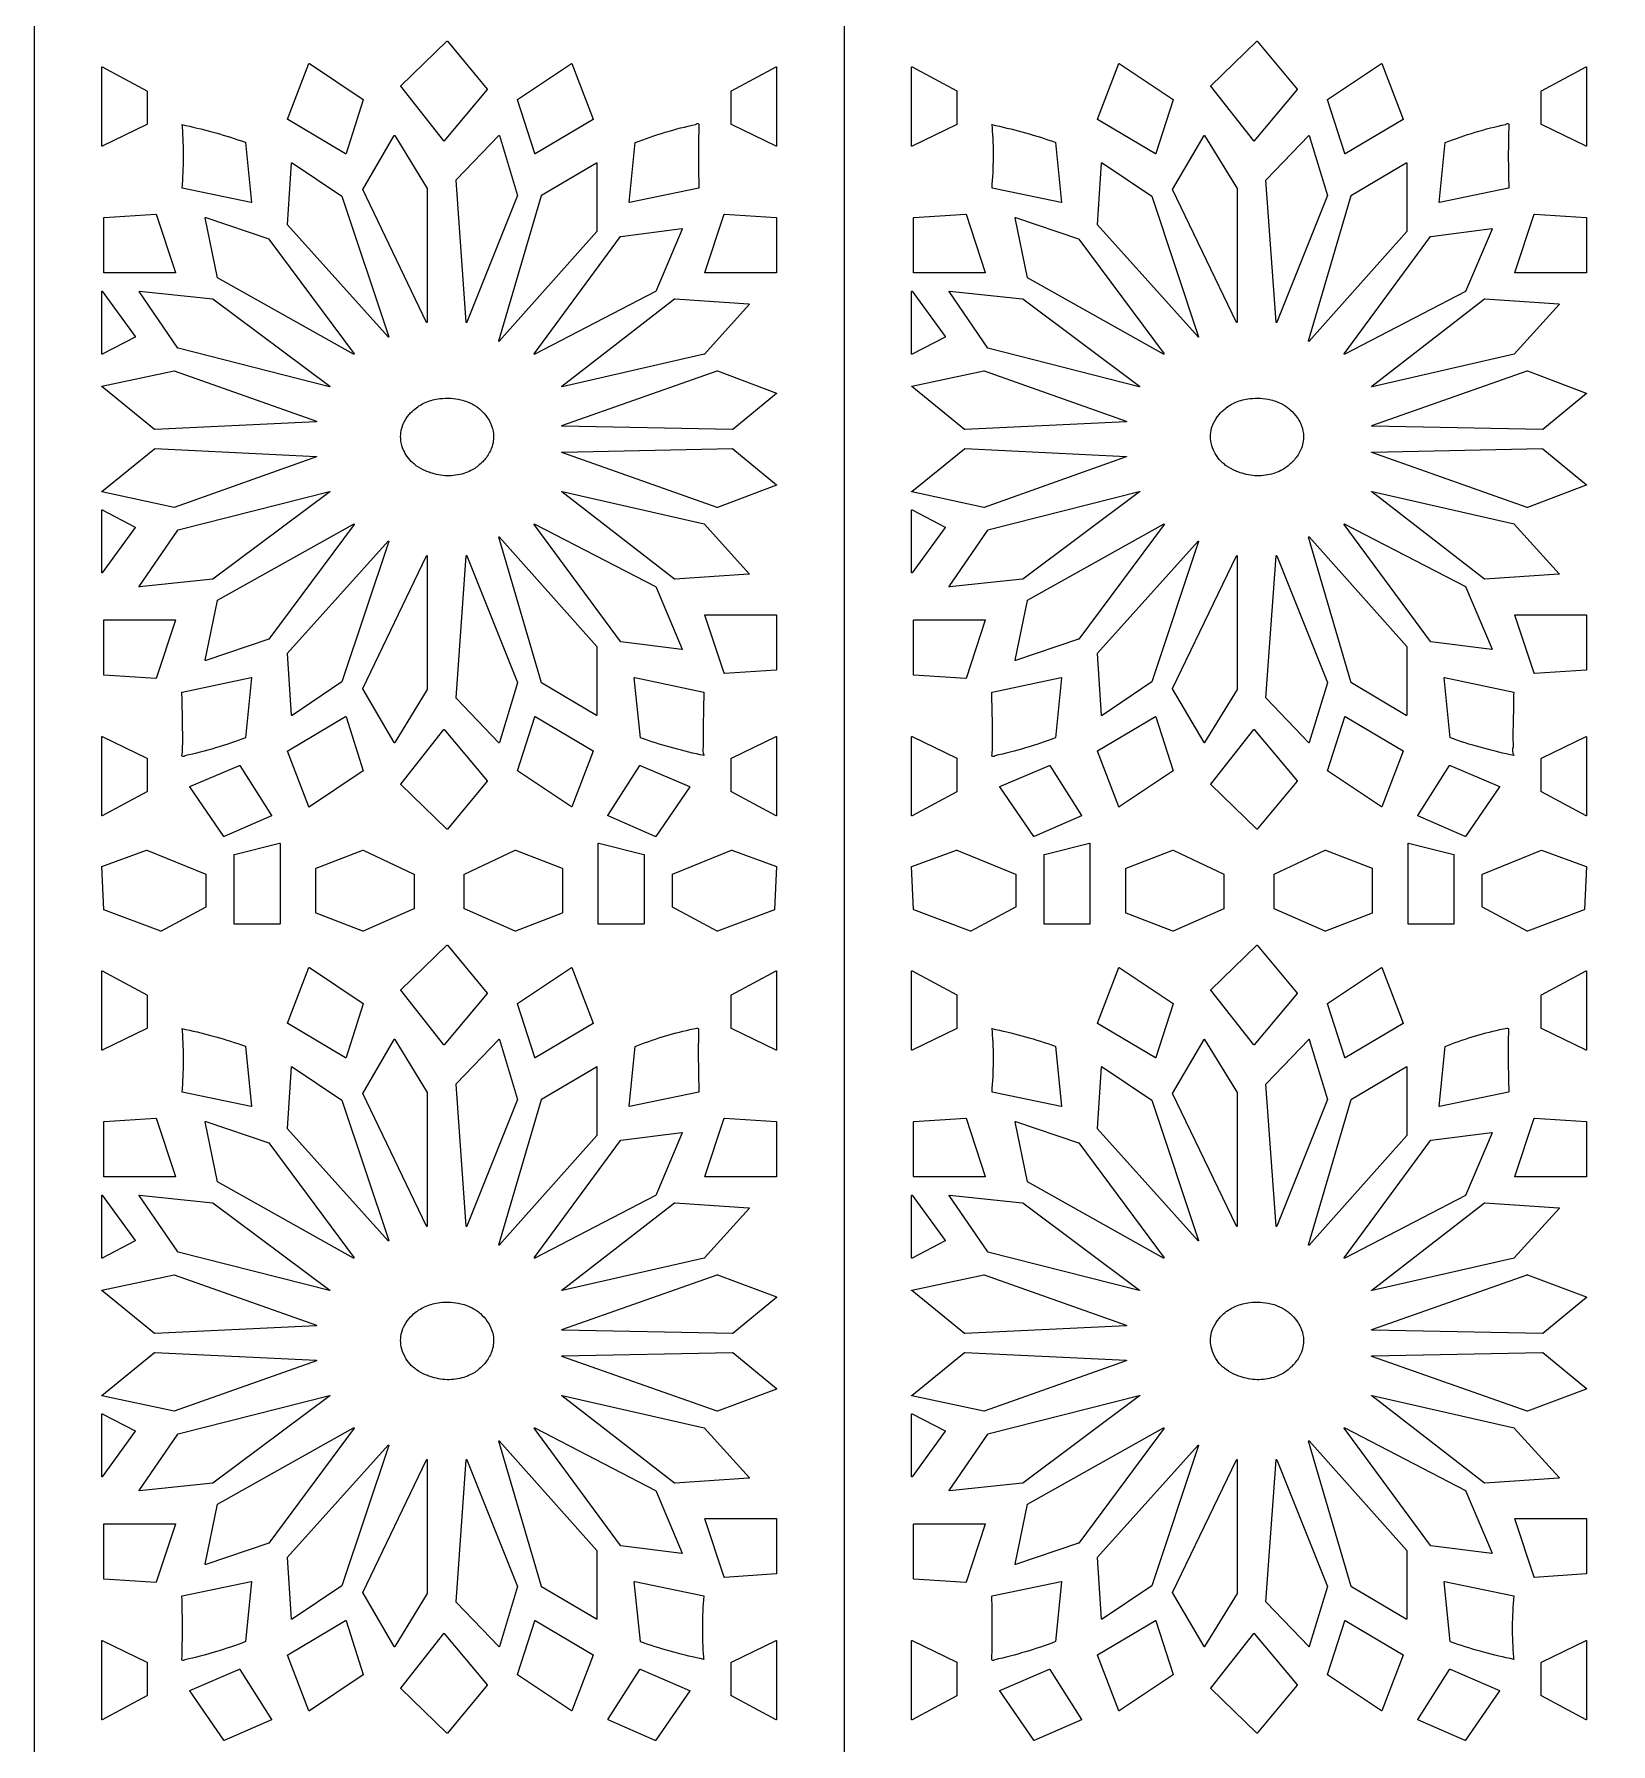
# Model space of a CAD drawing. Header units: millimetres. Extents: x -145 to 725, y -840 to 1160.
# Drawn here: x -145 to 420, y -467 to 145 of the extents above; entities that cross this region are included whole.
import ezdxf

# ---------------------------------------------------------------- set-up
doc = ezdxf.new("R2010")
doc.units = ezdxf.units.MM
doc.layers.add('Default', color=70, linetype='Continuous')

msp = doc.modelspace()

# ---------------------------------------------------------------- linework, layer by layer
at = {"layer": 'Default'}
msp.add_line((145, 1160), (145, -840), dxfattribs=at)
msp.add_lwpolyline([(435, 1160), (145, 1160), (-145, 1160), (-145, -840), (145, -840), (435, -840), (725, -840), (725, 1160)], close=True, dxfattribs=at)
for points in [[(-13.67, 126.44), (2.76, 142.38, -0.435072), (2.94, 142.38), (17.18, 125.21, -0.364864), (17.18, 125.1), (1.85, 106.7, -0.459084), (1.66, 106.71), (-13.68, 126.33, -0.385252)], [(276.33, 126.44), (292.76, 142.38, -0.435072), (292.94, 142.38), (307.18, 125.21, -0.364864), (307.18, 125.1), (291.85, 106.7, -0.459084), (291.66, 106.71), (276.32, 126.33, -0.385252)], [(-104.6, 124.54), (-104.6, 112.66, -0.26821), (-104.66, 112.58), (-120.66, 104.84, -0.341154), (-120.81, 104.86, -0.208318), (-120.83, 104.92), (-120.83, 133.12, -0.390006), (-120.7, 133.22, -0.076348), (-120.66, 133.21), (-104.66, 124.62, -0.291201)], [(-46.47, 134.43), (-27.2, 121.55, -0.354317), (-27.16, 121.45), (-33.34, 102.14, -0.435093), (-33.52, 102.08), (-54.24, 114.34, -0.388341), (-54.29, 114.45), (-46.65, 134.38, -0.443492)], [(55.14, 114.34), (34.42, 102.08, -0.363873), (34.26, 102.1, -0.100889), (34.24, 102.14), (28.06, 121.45, -0.319753), (28.1, 121.55), (47.37, 134.43, -0.360597), (47.53, 134.41, -0.105389), (47.55, 134.38), (55.19, 114.45, -0.353842)], [(104.6, 112.66), (104.6, 124.54, -0.26013), (104.66, 124.62), (120.66, 133.21, -0.337114), (120.81, 133.19, -0.224278), (120.83, 133.12), (120.83, 104.92, -0.389397), (120.7, 104.83, -0.065958), (120.66, 104.84), (104.66, 112.58, -0.306925)], [(185.4, 124.54), (185.4, 112.66, -0.26821), (185.34, 112.58), (169.34, 104.84, -0.341154), (169.19, 104.86, -0.208318), (169.17, 104.92), (169.17, 133.12, -0.390006), (169.3, 133.22, -0.076348), (169.34, 133.21), (185.34, 124.62, -0.291201)], [(243.53, 134.43), (262.8, 121.55, -0.354317), (262.84, 121.45), (256.66, 102.14, -0.435093), (256.48, 102.08), (235.76, 114.34, -0.388341), (235.71, 114.45), (243.35, 134.38, -0.443492)], [(345.14, 114.34), (324.42, 102.08, -0.363873), (324.26, 102.1, -0.100889), (324.24, 102.14), (318.06, 121.45, -0.319753), (318.1, 121.55), (337.37, 134.43, -0.360597), (337.53, 134.41, -0.105389), (337.55, 134.38), (345.19, 114.45, -0.353842)], [(394.6, 112.66), (394.6, 124.54, -0.26013), (394.66, 124.62), (410.66, 133.21, -0.337114), (410.81, 133.19, -0.224278), (410.83, 133.12), (410.83, 104.92, -0.389397), (410.7, 104.83, -0.065958), (410.66, 104.84), (394.66, 112.58, -0.306925)], [(-92.09, 112.53, -0.031108), (-70.77, 106.71, -0.002058), (-69.41, 106.24, -0.321285), (-69.33, 106.15), (-67.15, 84.7, -0.393532), (-67.28, 84.59), (-67.3, 84.59), (-92.04, 89.8, 0.042185), (-91.92, 111.6, 0.137371)], [(92.94, 89.8), (68.2, 84.59, -0.369618), (68.06, 84.65, -0.15701), (68.05, 84.7), (70.24, 106.15, -0.039301), (91.96, 112.64), (91.97, 112.64, -0.214847), (92.42, 112.9, -0.191851), (92.89, 112.78, -0.151676), (93.03, 112.61, 0.017088), (93.03, 89.9, -0.334668)], [(197.91, 112.53, -0.031108), (219.23, 106.71, -0.002058), (220.59, 106.24, -0.321285), (220.67, 106.15), (222.85, 84.7, -0.393532), (222.72, 84.59), (222.7, 84.59), (197.96, 89.8, 0.042185), (198.08, 111.6, 0.137371)], [(382.94, 89.8), (358.2, 84.59, -0.369618), (358.06, 84.65, -0.15701), (358.05, 84.7), (360.24, 106.15, -0.039301), (381.96, 112.64), (381.97, 112.64, -0.214847), (382.42, 112.9, -0.191851), (382.89, 112.78, -0.151676), (383.03, 112.61, 0.017088), (383.03, 89.9, -0.334668)], [(-4.25, 89.59), (-4.25, 41.77, -0.776468), (-4.47, 41.73), (-27.38, 89.25, -0.249426), (-27.37, 89.33), (-16.1, 108.64, -0.544222), (-15.9, 108.64), (-4.26, 89.64, -0.140421)], [(9.7, 41.76), (6.07, 92.65, -0.213473), (6.09, 92.72), (21.36, 108.66, -0.583511), (21.56, 108.62), (21.56, 108.62), (28.11, 87.16, -0.171915), (28.11, 87.11), (9.93, 41.74, -0.542218), (9.72, 41.71, -0.146566)], [(285.75, 89.59), (285.75, 41.77, -0.776468), (285.53, 41.73), (262.62, 89.25, -0.249426), (262.63, 89.33), (273.9, 108.64, -0.544222), (274.1, 108.64), (285.74, 89.64, -0.140421)], [(299.7, 41.76), (296.07, 92.65, -0.213473), (296.09, 92.72), (311.36, 108.66, -0.583511), (311.56, 108.62), (311.56, 108.62), (318.11, 87.16, -0.171915), (318.11, 87.11), (299.93, 41.74, -0.542218), (299.72, 41.71, -0.146566)], [(-52.65, 98.86), (-34.83, 86.91, -0.168051), (-34.8, 86.86), (-18.07, 36.58, -0.688281), (-18.27, 36.5), (-54.27, 76.66, -0.204054), (-54.29, 76.72), (-52.84, 98.79, -0.51677)], [(21.34, 35.05), (36.61, 87.16, -0.189506), (36.66, 87.22), (56.29, 98.87, -0.454024), (56.47, 98.83, -0.118573), (56.47, 98.79), (56.47, 74.26, -0.183816), (56.45, 74.21), (21.55, 34.97, -0.553764), (21.34, 34.99, -0.20786)], [(237.35, 98.86), (255.17, 86.91, -0.168051), (255.2, 86.86), (271.93, 36.58, -0.688281), (271.73, 36.5), (235.73, 76.66, -0.204054), (235.71, 76.72), (237.16, 98.79, -0.51677)], [(311.34, 35.05), (326.61, 87.16, -0.189506), (326.66, 87.22), (346.29, 98.87, -0.454024), (346.47, 98.83, -0.118573), (346.47, 98.79), (346.47, 74.26, -0.183816), (346.45, 74.21), (311.55, 34.97, -0.553764), (311.34, 34.99, -0.20786)], [(-120.11, 59.55), (-120.11, 79.17, -0.348082), (-120, 79.27), (-101.46, 80.49, -0.326372), (-101.34, 80.43), (-101.34, 80.42), (-94.43, 59.58, -0.377277), (-94.51, 59.46, -0.057317), (-94.54, 59.45), (-119.99, 59.45, -0.333844), (-120.1, 59.52, -0.087285)], [(95.16, 59.58), (102.06, 80.42, -0.303537), (102.18, 80.49), (120.73, 79.27, -0.267642), (120.82, 79.21, -0.12097), (120.83, 79.17), (120.83, 59.55, -0.355753), (120.72, 59.45), (120.72, 59.45), (95.27, 59.45, -0.335937), (95.16, 59.52, -0.179979)], [(169.89, 59.55), (169.89, 79.17, -0.348082), (170, 79.27), (188.54, 80.49, -0.326372), (188.66, 80.43), (188.66, 80.42), (195.57, 59.58, -0.377277), (195.49, 59.46, -0.057317), (195.46, 59.45), (170.01, 59.45, -0.333844), (169.9, 59.52, -0.087285)], [(385.16, 59.58), (392.06, 80.42, -0.303537), (392.18, 80.49), (410.73, 79.27, -0.267642), (410.82, 79.21, -0.12097), (410.83, 79.17), (410.83, 59.55, -0.355753), (410.72, 59.45), (410.72, 59.45), (385.27, 59.45, -0.335937), (385.16, 59.52, -0.179979)], [(-30.61, 30.34), (-79.33, 57.63, -0.22772), (-79.38, 57.69), (-83.74, 79.15, -0.488386), (-83.59, 79.26), (-61.04, 71.6, -0.151999), (-60.99, 71.56), (-30.45, 30.48, -0.49437), (-30.54, 30.34, -0.128005)], [(34.08, 30.48), (64.99, 72.48, -0.198653), (65.07, 72.52), (86.89, 75.28, -0.407113), (87.02, 75.2, -0.162857), (87.01, 75.15), (77.56, 52.77, -0.16679), (77.51, 52.72), (34.24, 30.34, -0.46922), (34.07, 30.39, -0.288409)], [(259.39, 30.34), (210.67, 57.63, -0.22772), (210.62, 57.69), (206.26, 79.15, -0.488386), (206.41, 79.26), (228.96, 71.6, -0.151999), (229.01, 71.56), (259.55, 30.48, -0.49437), (259.46, 30.34, -0.128005)], [(324.08, 30.48), (354.99, 72.48, -0.198653), (355.07, 72.52), (376.89, 75.28, -0.407113), (377.02, 75.2, -0.162857), (377.01, 75.15), (367.56, 52.77, -0.16679), (367.51, 52.72), (324.24, 30.34, -0.46922), (324.07, 30.39, -0.288409)], [(-108.84, 36.47), (-120.66, 30.34, -0.355388), (-120.81, 30.37, -0.237638), (-120.83, 30.43), (-120.83, 52.8, -0.365916), (-120.73, 52.9, -0.27671), (-120.62, 52.86), (-108.8, 36.61, -0.438596)], [(-81.01, 50.12), (-39.19, 18.85, -0.597002), (-39.25, 18.68, -0.107699), (-39.3, 18.68), (-93.48, 32.48, -0.190932), (-93.55, 32.52), (-107.36, 52.76, -0.542452), (-107.26, 52.9), (-107.25, 52.9), (-81.07, 50.14, -0.134841)], [(84.37, 50.14), (110.91, 48.3, -0.515323), (111.01, 48.19, -0.116496), (110.99, 48.15), (94.99, 30.37, -0.15123), (94.93, 30.33), (44.03, 18.68, -0.466255), (43.88, 18.76, -0.271127), (43.92, 18.85), (84.28, 50.12, -0.179098)], [(181.16, 36.47), (169.34, 30.34, -0.355388), (169.19, 30.37, -0.237638), (169.17, 30.43), (169.17, 52.8, -0.365916), (169.27, 52.9, -0.27671), (169.38, 52.86), (181.2, 36.61, -0.438596)], [(208.99, 50.12), (250.81, 18.85, -0.597002), (250.75, 18.68, -0.107699), (250.7, 18.68), (196.52, 32.48, -0.190932), (196.45, 32.52), (182.64, 52.76, -0.542452), (182.74, 52.9), (182.75, 52.9), (208.93, 50.14, -0.134841)], [(374.37, 50.14), (400.91, 48.3, -0.515323), (401.01, 48.19, -0.116496), (400.99, 48.15), (384.99, 30.37, -0.15123), (384.93, 30.33), (334.03, 18.68, -0.466255), (333.88, 18.76, -0.271127), (333.92, 18.85), (374.28, 50.12, -0.179098)], [(-94.86, 24.38), (-43.95, 6.3, -0.788219), (-43.99, 6.11), (-43.99, 6.11), (-101.8, 3.35, -0.188634), (-101.89, 3.38), (-120.8, 18.71, -0.609808), (-120.75, 18.87), (-94.93, 24.39, -0.137896)], [(105.08, 3.35), (43.99, 4.58, -0.559991), (43.89, 4.7, -0.218751), (43.95, 4.76), (99.58, 24.38, -0.175926), (99.68, 24.38), (120.77, 16.41, -0.612356), (120.8, 16.25), (105.16, 3.38, -0.173251)], [(195.14, 24.38), (246.05, 6.3, -0.788219), (246.01, 6.11), (246.01, 6.11), (188.2, 3.35, -0.188634), (188.11, 3.38), (169.2, 18.71, -0.609808), (169.25, 18.87), (195.07, 24.39, -0.137896)], [(395.08, 3.35), (333.99, 4.58, -0.559991), (333.89, 4.7, -0.218751), (333.95, 4.76), (389.58, 24.38, -0.175926), (389.68, 24.38), (410.77, 16.41, -0.612356), (410.8, 16.25), (395.16, 3.38, -0.173251)], [(2.85, -13.26, -0.068165), (-3.21, -12.11, -0.018332), (-4.85, -11.49, -0.056741), (-8.19, -9.61, -0.023658), (-9.47, -8.6, -0.064014), (-11.46, -6.35, -0.041877), (-12.33, -4.82, -0.07775), (-13.58, -1.45, -0.133544), (-13.17, 4.5, -0.025756), (-12.71, 5.63, -0.061012), (-10.7, 8.72, -0.044453), (-8.6, 10.8, -0.072767), (-4.7, 13.12, -0.06443), (0.24, 14.41, -0.092176), (7.78, 13.99, -0.035694), (10.12, 13.26, -0.058051), (13.33, 11.57, -0.036229), (14.75, 10.43, -0.061687), (17.22, 7.67, -0.044168), (18.42, 5.58, -0.08405), (19.44, 1.84, -0.113781), (18.76, -3.32, -0.022101), (18.34, -4.3, -0.070272), (15.86, -7.9, -0.023478), (14.75, -9, -0.071074), (11.39, -11.35, -0.042337), (8.82, -12.39, -0.075667)], [(292.85, -13.26, -0.068165), (286.79, -12.11, -0.018332), (285.15, -11.49, -0.056741), (281.81, -9.61, -0.023658), (280.53, -8.6, -0.064014), (278.54, -6.35, -0.041877), (277.67, -4.82, -0.07775), (276.42, -1.45, -0.133544), (276.83, 4.5, -0.025756), (277.29, 5.63, -0.061012), (279.3, 8.72, -0.044453), (281.4, 10.8, -0.072767), (285.3, 13.12, -0.06443), (290.24, 14.41, -0.092176), (297.78, 13.99, -0.035694), (300.12, 13.26, -0.058051), (303.33, 11.57, -0.036229), (304.75, 10.43, -0.061687), (307.22, 7.67, -0.044168), (308.42, 5.58, -0.08405), (309.44, 1.84, -0.113781), (308.76, -3.32, -0.022101), (308.34, -4.3, -0.070272), (305.86, -7.9, -0.023478), (304.75, -9, -0.071074), (301.39, -11.35, -0.042337), (298.82, -12.39, -0.075667)], [(-101.8, -3.51), (-43.99, -6.26, -0.563864), (-43.89, -6.39, -0.208401), (-43.95, -6.45), (-94.86, -24.54, -0.137808), (-94.93, -24.54), (-120.75, -19.02, -0.69256), (-120.8, -18.86), (-101.89, -3.53, -0.178487)], [(99.58, -24.54), (43.95, -4.92, -0.789035), (43.99, -4.73), (43.99, -4.73), (105.08, -3.51, -0.184088), (105.16, -3.53), (120.8, -16.41, -0.562993), (120.77, -16.57), (99.68, -24.54, -0.175566)], [(188.2, -3.51), (246.01, -6.26, -0.563864), (246.11, -6.39, -0.208401), (246.05, -6.45), (195.14, -24.54, -0.137808), (195.07, -24.54), (169.25, -19.02, -0.69256), (169.2, -18.86), (188.11, -3.53, -0.178487)], [(389.58, -24.54), (333.95, -4.92, -0.789035), (333.99, -4.73), (333.99, -4.73), (395.08, -3.51, -0.184088), (395.16, -3.53), (410.8, -16.41, -0.562993), (410.77, -16.57), (389.68, -24.54, -0.175566)], [(-107.36, -52.91), (-93.55, -32.68, -0.174423), (-93.48, -32.63), (-39.3, -18.84, -0.467643), (-39.16, -18.91, -0.281397), (-39.19, -19), (-81.01, -50.27, -0.134059), (-81.07, -50.3), (-107.25, -53.05, -0.493192), (-107.38, -52.96, -0.142089)], [(84.28, -50.27), (43.92, -19, -0.589798), (43.97, -18.84, -0.101883), (44.03, -18.84), (94.93, -30.49, -0.162036), (94.99, -30.52), (110.99, -48.3, -0.563857), (110.91, -48.46), (110.91, -48.46), (84.37, -50.3, -0.186951)], [(182.64, -52.91), (196.45, -32.68, -0.174423), (196.52, -32.63), (250.7, -18.84, -0.467643), (250.84, -18.91, -0.281397), (250.81, -19), (208.99, -50.27, -0.134059), (208.93, -50.3), (182.75, -53.05, -0.493192), (182.62, -52.96, -0.142089)], [(374.28, -50.27), (333.92, -19, -0.589798), (333.97, -18.84, -0.101883), (334.03, -18.84), (384.93, -30.49, -0.162036), (384.99, -30.52), (400.99, -48.3, -0.563857), (400.91, -48.46), (400.91, -48.46), (374.37, -50.3, -0.186951)], [(-108.8, -31.7), (-120.62, -47.95, -0.449434), (-120.82, -47.95, -0.23657), (-120.83, -47.9), (-120.83, -25.52, -0.35362), (-120.72, -25.43, -0.115889), (-120.66, -25.44), (-108.84, -31.57, -0.489108)], [(-61.04, -71.75), (-83.59, -79.41, -0.398415), (-83.74, -79.36, -0.165449), (-83.74, -79.31), (-79.38, -57.85, -0.210051), (-79.33, -57.78), (-30.61, -30.5, -0.489452), (-30.43, -30.55, -0.283356), (-30.45, -30.63), (-60.99, -71.71, -0.15133)], [(34.24, -30.5), (77.51, -52.88, -0.184006), (77.56, -52.93), (87.01, -75.3, -0.463848), (86.9, -75.43), (86.89, -75.43), (65.07, -72.67, -0.210212), (64.99, -72.63), (34.08, -30.63, -0.488861), (34.16, -30.49, -0.151499)], [(181.2, -31.7), (169.38, -47.95, -0.449434), (169.18, -47.95, -0.23657), (169.17, -47.9), (169.17, -25.52, -0.35362), (169.28, -25.43, -0.115889), (169.34, -25.44), (181.16, -31.57, -0.489108)], [(228.96, -71.75), (206.41, -79.41, -0.398415), (206.26, -79.36, -0.165449), (206.26, -79.31), (210.62, -57.85, -0.210051), (210.67, -57.78), (259.39, -30.5, -0.489452), (259.57, -30.55, -0.283356), (259.55, -30.63), (229.01, -71.71, -0.15133)], [(324.24, -30.5), (367.51, -52.88, -0.184006), (367.56, -52.93), (377.01, -75.3, -0.463848), (376.9, -75.43), (376.89, -75.43), (355.07, -72.67, -0.210212), (354.99, -72.63), (324.08, -30.63, -0.488861), (324.16, -30.49, -0.151499)], [(-34.83, -87.06), (-52.65, -99.02, -0.435982), (-52.83, -98.98), (-52.84, -98.95), (-54.29, -76.88, -0.203097), (-54.27, -76.81), (-18.27, -36.65, -0.542639), (-18.07, -36.67, -0.222525), (-18.07, -36.74), (-34.8, -87.01, -0.164767)], [(36.61, -87.32), (21.34, -35.2, -0.686973), (21.55, -35.12), (56.45, -74.36, -0.186194), (56.47, -74.42), (56.47, -98.94, -0.512391), (56.29, -99.02), (36.66, -87.37, -0.19074)], [(255.17, -87.06), (237.35, -99.02, -0.435982), (237.17, -98.98), (237.16, -98.95), (235.71, -76.88, -0.203097), (235.73, -76.81), (271.73, -36.65, -0.542639), (271.93, -36.67, -0.222525), (271.93, -36.74), (255.2, -87.01, -0.164767)], [(326.61, -87.32), (311.34, -35.2, -0.686973), (311.55, -35.12), (346.45, -74.36, -0.186194), (346.47, -74.42), (346.47, -98.94, -0.512391), (346.29, -99.02), (326.66, -87.37, -0.19074)], [(-4.26, -89.79), (-15.9, -108.8, -0.546929), (-16.1, -108.79), (-27.37, -89.48, -0.251812), (-27.38, -89.4), (-4.47, -41.89, -0.547032), (-4.26, -41.88, -0.140992), (-4.25, -41.92), (-4.25, -89.75, -0.136754)], [(21.36, -108.81), (6.09, -92.87, -0.220153), (6.07, -92.8), (9.7, -41.92, -0.799484), (9.93, -41.89), (28.11, -87.26, -0.172409), (28.11, -87.32), (21.56, -108.78, -0.524675)], [(285.74, -89.79), (274.1, -108.8, -0.546929), (273.9, -108.79), (262.63, -89.48, -0.251812), (262.62, -89.4), (285.53, -41.89, -0.547032), (285.74, -41.88, -0.140992), (285.75, -41.92), (285.75, -89.75, -0.136754)], [(311.36, -108.81), (296.09, -92.87, -0.220153), (296.07, -92.8), (299.7, -41.92, -0.799484), (299.93, -41.89), (318.11, -87.26, -0.172409), (318.11, -87.32), (311.56, -108.78, -0.524675)], [(-94.43, -64.94), (-101.34, -85.79, -0.303536), (-101.46, -85.86), (-120, -84.63, -0.267642), (-120.1, -84.57, -0.120971), (-120.11, -84.53), (-120.11, -64.91, -0.355753), (-120, -64.82), (-119.99, -64.82), (-94.54, -64.82, -0.335937), (-94.43, -64.88, -0.179979)], [(102.06, -83.95), (95.16, -63.1, -0.377277), (95.24, -62.98, -0.057317), (95.27, -62.98), (120.72, -62.98, -0.333845), (120.83, -63.05, -0.087285), (120.83, -63.07), (120.83, -82.69, -0.348082), (120.73, -82.79), (102.18, -84.02, -0.326372), (102.07, -83.96)], [(195.57, -64.94), (188.66, -85.79, -0.303536), (188.54, -85.86), (170, -84.63, -0.267642), (169.9, -84.57, -0.120971), (169.89, -84.53), (169.89, -64.91, -0.355753), (170, -64.82), (170.01, -64.82), (195.46, -64.82, -0.335937), (195.57, -64.88, -0.179979)], [(392.06, -83.95), (385.16, -63.1, -0.377277), (385.24, -62.98, -0.057317), (385.27, -62.98), (410.72, -62.98, -0.333845), (410.83, -63.05, -0.087285), (410.83, -63.07), (410.83, -82.69, -0.348082), (410.73, -82.79), (392.18, -84.02, -0.326372), (392.07, -83.96)], [(-92.04, -90.68), (-67.3, -85.47, -0.36962), (-67.16, -85.53, -0.157008), (-67.15, -85.58), (-69.33, -107.03, -0.039301), (-91.06, -113.52), (-91.07, -113.52, -0.214848), (-91.52, -113.78, -0.191852), (-91.99, -113.66, -0.151675), (-92.12, -113.49, 0.040217), (-91.84, -110.95), (-91.84, -110.95, 0.009616), (-92.12, -90.78, -0.334683)], [(94.81, -113.41, -0.031101), (73.49, -107.59, -0.002049), (72.13, -107.12, -0.321321), (72.05, -107.03), (69.87, -85.58, -0.393536), (70, -85.47), (70.01, -85.47), (94.76, -90.68, -0.002248), (94.59, -100.51), (94.59, -100.51, 0.014068), (94.54, -110.33), (94.54, -110.33, 0.178059), (94.72, -113.22, 0.01202)], [(197.96, -90.68), (222.7, -85.47, -0.36962), (222.84, -85.53, -0.157008), (222.85, -85.58), (220.67, -107.03, -0.039301), (198.94, -113.52), (198.93, -113.52, -0.214848), (198.48, -113.78, -0.191852), (198.01, -113.66, -0.151675), (197.88, -113.49, 0.040217), (198.16, -110.95), (198.16, -110.95, 0.009616), (197.88, -90.78, -0.334683)], [(384.81, -113.41, -0.031101), (363.49, -107.59, -0.002049), (362.13, -107.12, -0.321321), (362.05, -107.03), (359.87, -85.58, -0.393536), (360, -85.47), (360.01, -85.47), (384.76, -90.68, -0.002248), (384.59, -100.51), (384.59, -100.51, 0.014068), (384.54, -110.33), (384.54, -110.33, 0.178059), (384.72, -113.22, 0.01202)], [(-33.34, -99.53), (-27.16, -118.84, -0.319753), (-27.2, -118.94), (-46.47, -131.82, -0.360598), (-46.63, -131.81, -0.105387), (-46.65, -131.77), (-54.29, -111.85, -0.353842), (-54.24, -111.74), (-33.52, -99.48, -0.363873), (-33.36, -99.5, -0.100891)], [(-13.68, -123.72), (1.66, -104.1, -0.456141), (1.85, -104.1), (17.18, -122.49, -0.365016), (17.18, -122.6), (2.94, -139.77, -0.424435), (2.76, -139.78), (-13.67, -123.84, -0.394101)], [(47.37, -131.82), (28.1, -118.94, -0.354318), (28.06, -118.84), (34.24, -99.53, -0.435096), (34.42, -99.48), (55.14, -111.74, -0.38834), (55.19, -111.85), (47.55, -131.77, -0.44349)], [(256.66, -99.53), (262.84, -118.84, -0.319753), (262.8, -118.94), (243.53, -131.82, -0.360598), (243.37, -131.81, -0.105387), (243.35, -131.77), (235.71, -111.85, -0.353842), (235.76, -111.74), (256.48, -99.48, -0.363873), (256.64, -99.5, -0.100891)], [(276.32, -123.72), (291.66, -104.1, -0.456141), (291.85, -104.1), (307.18, -122.49, -0.365016), (307.18, -122.6), (292.94, -139.77, -0.424435), (292.76, -139.78), (276.33, -123.84, -0.394101)], [(337.37, -131.82), (318.1, -118.94, -0.354318), (318.06, -118.84), (324.24, -99.53, -0.435096), (324.42, -99.48), (345.14, -111.74, -0.38834), (345.19, -111.85), (337.55, -131.77, -0.44349)], [(-104.6, -114.46), (-104.6, -126.34, -0.26013), (-104.66, -126.42), (-120.66, -135, -0.337115), (-120.81, -134.99, -0.224277), (-120.83, -134.92), (-120.83, -106.72, -0.389397), (-120.69, -106.63, -0.065958), (-120.66, -106.63), (-104.66, -114.38, -0.306925)], [(104.6, -126.34), (104.6, -114.46, -0.268212), (104.66, -114.38), (120.66, -106.63, -0.341154), (120.81, -106.66, -0.208315), (120.83, -106.72), (120.83, -134.92, -0.390005), (120.7, -135.02, -0.076348), (120.66, -135), (104.66, -126.42, -0.291202)], [(185.4, -114.46), (185.4, -126.34, -0.26013), (185.34, -126.42), (169.34, -135, -0.337115), (169.19, -134.99, -0.224277), (169.17, -134.92), (169.17, -106.72, -0.389397), (169.31, -106.63, -0.065958), (169.34, -106.63), (185.34, -114.38, -0.306925)], [(394.6, -126.34), (394.6, -114.46, -0.268212), (394.66, -114.38), (410.66, -106.63, -0.341154), (410.81, -106.66, -0.208315), (410.83, -106.72), (410.83, -134.92, -0.390005), (410.7, -135.02, -0.076348), (410.66, -135), (394.66, -126.42, -0.291202)], [(-71.35, -116.98), (-59.98, -134.88, -0.43988), (-60.03, -135.01), (-76.94, -142.41, -0.320783), (-77.08, -142.38), (-77.09, -142.37), (-89.27, -124.67, -0.447473), (-89.23, -124.53), (-89.23, -124.53), (-71.5, -116.94, -0.32152), (-71.36, -116.97)], [(60.44, -134.88), (71.8, -116.98, -0.344169), (71.96, -116.94), (89.68, -124.53, -0.413927), (89.74, -124.64, -0.07516), (89.73, -124.67), (77.55, -142.37, -0.337967), (77.4, -142.41), (60.49, -135.01, -0.413893), (60.43, -134.9)], [(218.65, -116.98), (230.02, -134.88, -0.43988), (229.97, -135.01), (213.06, -142.41, -0.320783), (212.92, -142.38), (212.91, -142.37), (200.73, -124.67, -0.447473), (200.77, -124.53), (200.77, -124.53), (218.5, -116.94, -0.32152), (218.64, -116.97)], [(350.44, -134.88), (361.8, -116.98, -0.344169), (361.96, -116.94), (379.68, -124.53, -0.413927), (379.74, -124.64, -0.07516), (379.73, -124.67), (367.55, -142.37, -0.337967), (367.4, -142.41), (350.49, -135.01, -0.413893), (350.43, -134.9)], [(-73.38, -173.74), (-73.38, -148.91, -0.313957), (-73.3, -148.82), (-57.12, -144.83, -0.371406), (-56.98, -144.88, -0.132815), (-56.97, -144.93), (-56.97, -173.74, -0.355886), (-57.09, -173.84), (-73.27, -173.84, -0.312028), (-73.37, -173.78, -0.103797)], [(57.12, -144.83), (73.3, -148.82, -0.338746), (73.38, -148.9), (73.38, -148.91), (73.38, -173.74, -0.355888), (73.27, -173.84), (57.09, -173.84, -0.312009), (56.98, -173.78, -0.103813), (56.97, -173.74), (56.97, -144.93, -0.394028), (57.11, -144.83)], [(216.62, -173.74), (216.62, -148.91, -0.313957), (216.7, -148.82), (232.88, -144.83, -0.371406), (233.02, -144.88, -0.132815), (233.03, -144.93), (233.03, -173.74, -0.355886), (232.91, -173.84), (216.73, -173.84, -0.312028), (216.63, -173.78, -0.103797)], [(347.12, -144.83), (363.3, -148.82, -0.338746), (363.38, -148.9), (363.38, -148.91), (363.38, -173.74, -0.355888), (363.27, -173.84), (347.09, -173.84, -0.312009), (346.98, -173.78, -0.103813), (346.97, -173.74), (346.97, -144.93, -0.394028), (347.11, -144.83)], [(-104.67, -147.29), (-83.58, -155.87, -0.328431), (-83.51, -155.96), (-83.51, -167.61, -0.263614), (-83.57, -167.69), (-99.57, -176.28, -0.214637), (-99.68, -176.28), (-120.04, -168.62, -0.322823), (-120.11, -168.53), (-120.83, -153.21, -0.309298), (-120.76, -153.11), (-104.76, -147.29, -0.185216)], [(-27.32, -176.28), (-44.04, -169.85, -0.333557), (-44.11, -169.76), (-44.11, -153.82, -0.290236), (-44.04, -153.73), (-27.32, -147.29, -0.203521), (-27.21, -147.29), (-9.03, -155.88, -0.310422), (-8.98, -155.96), (-8.98, -168.22, -0.277557), (-9.04, -168.31), (-27.22, -176.28, -0.195533)], [(44.11, -153.82), (44.11, -169.76, -0.290236), (44.04, -169.85), (27.32, -176.28, -0.196401), (27.22, -176.28), (9.04, -168.31, -0.32051), (8.98, -168.22), (8.98, -155.96, -0.269904), (9.03, -155.88), (27.21, -147.29, -0.202156), (27.32, -147.29), (44.04, -153.73, -0.333557)], [(120.04, -168.62), (99.68, -176.28, -0.21791), (99.57, -176.28), (83.57, -167.69, -0.289603), (83.52, -167.61), (83.52, -155.96, -0.284943), (83.58, -155.87), (104.67, -147.29, -0.184502), (104.77, -147.29), (120.76, -153.11, -0.352308), (120.83, -153.21), (120.11, -168.53, -0.278825)], [(185.33, -147.29), (206.42, -155.87, -0.328431), (206.49, -155.96), (206.49, -167.61, -0.263614), (206.43, -167.69), (190.43, -176.28, -0.214637), (190.32, -176.28), (169.96, -168.62, -0.322823), (169.89, -168.53), (169.17, -153.21, -0.309298), (169.24, -153.11), (185.24, -147.29, -0.185216)], [(262.68, -176.28), (245.96, -169.85, -0.333557), (245.89, -169.76), (245.89, -153.82, -0.290236), (245.96, -153.73), (262.68, -147.29, -0.203521), (262.79, -147.29), (280.97, -155.88, -0.310422), (281.02, -155.96), (281.02, -168.22, -0.277557), (280.96, -168.31), (262.78, -176.28, -0.195533)], [(334.11, -153.82), (334.11, -169.76, -0.290236), (334.04, -169.85), (317.32, -176.28, -0.196401), (317.22, -176.28), (299.04, -168.31, -0.32051), (298.98, -168.22), (298.98, -155.96, -0.269904), (299.03, -155.88), (317.21, -147.29, -0.202156), (317.32, -147.29), (334.04, -153.73, -0.333557)], [(410.04, -168.62), (389.68, -176.28, -0.21791), (389.57, -176.28), (373.57, -167.69, -0.289603), (373.52, -167.61), (373.52, -155.96, -0.284943), (373.58, -155.87), (394.67, -147.29, -0.184502), (394.77, -147.29), (410.76, -153.11, -0.352308), (410.83, -153.21), (410.11, -168.53, -0.278825)], [(-13.67, -197.28), (2.76, -181.34, -0.435072), (2.94, -181.35), (17.18, -198.52, -0.364864), (17.18, -198.63), (1.85, -217.02, -0.459084), (1.66, -217.02), (-13.68, -197.4, -0.385252)], [(276.33, -197.28), (292.76, -181.34, -0.435072), (292.94, -181.35), (307.18, -198.52, -0.364864), (307.18, -198.63), (291.85, -217.02, -0.459084), (291.66, -217.02), (276.32, -197.4, -0.385252)], [(-46.47, -189.3), (-27.2, -202.18, -0.354317), (-27.16, -202.28), (-33.34, -221.59, -0.435093), (-33.52, -221.65), (-54.24, -209.38, -0.388341), (-54.29, -209.27), (-46.65, -189.35, -0.443492)], [(55.14, -209.38), (34.42, -221.65, -0.363873), (34.26, -221.62, -0.100889), (34.24, -221.59), (28.06, -202.28, -0.319753), (28.1, -202.18), (47.37, -189.3, -0.360598), (47.53, -189.31, -0.105389), (47.55, -189.35), (55.19, -209.27, -0.353843)], [(243.53, -189.3), (262.8, -202.18, -0.354317), (262.84, -202.28), (256.66, -221.59, -0.435093), (256.48, -221.65), (235.76, -209.38, -0.388341), (235.71, -209.27), (243.35, -189.35, -0.443492)], [(345.14, -209.38), (324.42, -221.65, -0.363873), (324.26, -221.62, -0.100889), (324.24, -221.59), (318.06, -202.28, -0.319753), (318.1, -202.18), (337.37, -189.3, -0.360598), (337.53, -189.31, -0.105389), (337.55, -189.35), (345.19, -209.27, -0.353843)], [(-104.6, -199.19), (-104.6, -211.06, -0.268212), (-104.66, -211.15), (-120.66, -218.89, -0.341154), (-120.81, -218.87, -0.208315), (-120.83, -218.81), (-120.83, -190.6, -0.390005), (-120.7, -190.51, -0.076348), (-120.66, -190.52), (-104.66, -199.1, -0.291202)], [(104.6, -211.06), (104.6, -199.19, -0.26013), (104.66, -199.1), (120.66, -190.52, -0.337115), (120.81, -190.54, -0.224277), (120.83, -190.6), (120.83, -218.81, -0.389397), (120.7, -218.9, -0.065958), (120.66, -218.89), (104.66, -211.15, -0.306925)], [(185.4, -199.19), (185.4, -211.06, -0.268212), (185.34, -211.15), (169.34, -218.89, -0.341154), (169.19, -218.87, -0.208315), (169.17, -218.81), (169.17, -190.6, -0.390005), (169.3, -190.51, -0.076348), (169.34, -190.52), (185.34, -199.1, -0.291202)], [(394.6, -211.06), (394.6, -199.19, -0.26013), (394.66, -199.1), (410.66, -190.52, -0.337115), (410.81, -190.54, -0.224277), (410.83, -190.6), (410.83, -218.81, -0.389397), (410.7, -218.9, -0.065958), (410.66, -218.89), (394.66, -211.15, -0.306925)], [(-92.09, -211.2, -0.031108), (-70.77, -217.02, -0.002057), (-69.41, -217.49, -0.321328), (-69.33, -217.57), (-67.15, -239.03, -0.393532), (-67.28, -239.14), (-67.3, -239.13), (-92.04, -233.92, 0.042185), (-91.92, -212.13, 0.137367)], [(92.94, -233.92), (68.2, -239.13, -0.367825), (68.06, -239.08, -0.158503), (68.05, -239.03), (70.24, -217.57, -0.03988), (89.79, -211.56, -0.004937), (92.31, -211.02, -0.195089), (92.77, -211.17, -0.104268), (92.89, -211.31, -0.254484), (92.88, -211.63, 0.013596), (93.03, -233.82, -0.334876)], [(197.91, -211.2, -0.031108), (219.23, -217.02, -0.002057), (220.59, -217.49, -0.321328), (220.67, -217.57), (222.85, -239.03, -0.393532), (222.72, -239.14), (222.7, -239.13), (197.96, -233.92, 0.042185), (198.08, -212.13, 0.137367)], [(382.94, -233.92), (358.2, -239.13, -0.367825), (358.06, -239.08, -0.158503), (358.05, -239.03), (360.24, -217.57, -0.03988), (379.79, -211.56, -0.004937), (382.31, -211.02, -0.195089), (382.77, -211.17, -0.104268), (382.89, -211.31, -0.254484), (382.88, -211.63, 0.013596), (383.03, -233.82, -0.334876)], [(-15.9, -215.08), (-4.26, -234.09, -0.140421), (-4.25, -234.13), (-4.25, -281.96, -0.776467), (-4.47, -281.99), (-27.38, -234.48, -0.249426), (-27.37, -234.4), (-16.1, -215.08, -0.544222)], [(9.7, -281.96), (6.07, -231.07, -0.213473), (6.09, -231.01), (21.36, -215.07, -0.58351), (21.56, -215.1), (21.56, -215.1), (28.11, -236.56, -0.171915), (28.11, -236.62), (9.93, -281.99, -0.542218), (9.72, -282.01, -0.146566)], [(274.1, -215.08), (285.74, -234.09, -0.140421), (285.75, -234.13), (285.75, -281.96, -0.776467), (285.53, -281.99), (262.62, -234.48, -0.249426), (262.63, -234.4), (273.9, -215.08, -0.544222)], [(299.7, -281.96), (296.07, -231.07, -0.213473), (296.09, -231.01), (311.36, -215.07, -0.58351), (311.56, -215.1), (311.56, -215.1), (318.11, -236.56, -0.171915), (318.11, -236.62), (299.93, -281.99, -0.542218), (299.72, -282.01, -0.146566)], [(-52.65, -224.86), (-34.83, -236.82, -0.168051), (-34.8, -236.87), (-18.07, -287.14, -0.688281), (-18.27, -287.23), (-54.27, -247.07, -0.204054), (-54.29, -247), (-52.84, -224.93, -0.51677)], [(21.34, -288.68), (36.61, -236.56, -0.189507), (36.66, -236.51), (56.29, -224.86, -0.454024), (56.47, -224.9, -0.118573), (56.47, -224.94), (56.47, -249.46, -0.183816), (56.45, -249.52), (21.55, -288.76, -0.553764), (21.34, -288.74, -0.20786)], [(237.35, -224.86), (255.17, -236.82, -0.168051), (255.2, -236.87), (271.93, -287.14, -0.688281), (271.73, -287.23), (235.73, -247.07, -0.204054), (235.71, -247), (237.16, -224.93, -0.51677)], [(311.34, -288.68), (326.61, -236.56, -0.189507), (326.66, -236.51), (346.29, -224.86, -0.454024), (346.47, -224.9, -0.118573), (346.47, -224.94), (346.47, -249.46, -0.183816), (346.45, -249.52), (311.55, -288.76, -0.553764), (311.34, -288.74, -0.20786)], [(-120.11, -264.18), (-120.11, -244.56, -0.348082), (-120, -244.46), (-101.46, -243.23, -0.326372), (-101.34, -243.29), (-101.34, -243.31), (-94.43, -264.15, -0.377277), (-94.51, -264.27, -0.057318), (-94.54, -264.27), (-119.99, -264.27, -0.333844), (-120.1, -264.21, -0.087285)], [(-30.61, -293.38), (-79.33, -266.1, -0.22772), (-79.38, -266.03), (-83.74, -244.57, -0.488385), (-83.59, -244.47), (-61.04, -252.13, -0.151999), (-60.99, -252.17), (-30.45, -293.25, -0.49437), (-30.54, -293.39, -0.128004)], [(95.16, -264.15), (102.06, -243.31, -0.303536), (102.18, -243.23), (120.73, -244.46, -0.267642), (120.82, -244.52, -0.120971), (120.83, -244.56), (120.83, -264.18, -0.355753), (120.72, -264.27), (120.72, -264.27), (95.27, -264.27, -0.335937), (95.16, -264.21, -0.179979)], [(169.89, -264.18), (169.89, -244.56, -0.348082), (170, -244.46), (188.54, -243.23, -0.326372), (188.66, -243.29), (188.66, -243.31), (195.57, -264.15, -0.377277), (195.49, -264.27, -0.057318), (195.46, -264.27), (170.01, -264.27, -0.333844), (169.9, -264.21, -0.087285)], [(259.39, -293.38), (210.67, -266.1, -0.22772), (210.62, -266.03), (206.26, -244.57, -0.488385), (206.41, -244.47), (228.96, -252.13, -0.151999), (229.01, -252.17), (259.55, -293.25, -0.49437), (259.46, -293.39, -0.128004)], [(385.16, -264.15), (392.06, -243.31, -0.303536), (392.18, -243.23), (410.73, -244.46, -0.267642), (410.82, -244.52, -0.120971), (410.83, -244.56), (410.83, -264.18, -0.355753), (410.72, -264.27), (410.72, -264.27), (385.27, -264.27, -0.335937), (385.16, -264.21, -0.179979)], [(34.08, -293.25), (64.99, -251.25, -0.198653), (65.07, -251.21), (86.89, -248.45, -0.407113), (87.02, -248.52, -0.162857), (87.01, -248.58), (77.56, -270.95, -0.16679), (77.51, -271), (34.24, -293.38, -0.46922), (34.07, -293.33, -0.288409)], [(324.08, -293.25), (354.99, -251.25, -0.198653), (355.07, -251.21), (376.89, -248.45, -0.407113), (377.02, -248.52, -0.162857), (377.01, -248.58), (367.56, -270.95, -0.16679), (367.51, -271), (324.24, -293.38, -0.46922), (324.07, -293.33, -0.288409)], [(-108.84, -287.25), (-120.66, -293.38, -0.355388), (-120.81, -293.36, -0.237638), (-120.83, -293.3), (-120.83, -270.92, -0.365916), (-120.73, -270.82, -0.27671), (-120.62, -270.87), (-108.8, -287.12, -0.438596)], [(-81.01, -273.61), (-39.19, -304.88, -0.597002), (-39.25, -305.04, -0.107698), (-39.3, -305.04), (-93.48, -291.25, -0.190933), (-93.55, -291.2), (-107.36, -270.97, -0.542452), (-107.26, -270.82), (-107.25, -270.83), (-81.07, -273.58, -0.134841)], [(84.37, -273.58), (110.91, -275.42, -0.515323), (111.01, -275.54, -0.116495), (110.99, -275.58), (94.99, -293.36, -0.15123), (94.93, -293.39), (44.03, -305.04, -0.466255), (43.88, -304.96, -0.271127), (43.92, -304.88), (84.28, -273.61, -0.179098)], [(181.16, -287.25), (169.34, -293.38, -0.355388), (169.19, -293.36, -0.237638), (169.17, -293.3), (169.17, -270.92, -0.365916), (169.27, -270.82, -0.27671), (169.38, -270.87), (181.2, -287.12, -0.438596)], [(208.99, -273.61), (250.81, -304.88, -0.597002), (250.75, -305.04, -0.107698), (250.7, -305.04), (196.52, -291.25, -0.190933), (196.45, -291.2), (182.64, -270.97, -0.542452), (182.74, -270.82), (182.75, -270.83), (208.93, -273.58, -0.134841)], [(374.37, -273.58), (400.91, -275.42, -0.515323), (401.01, -275.54, -0.116495), (400.99, -275.58), (384.99, -293.36, -0.15123), (384.93, -293.39), (334.03, -305.04, -0.466255), (333.88, -304.96, -0.271127), (333.92, -304.88), (374.28, -273.61, -0.179098)], [(-94.86, -299.34), (-43.95, -317.43, -0.788219), (-43.99, -317.62), (-43.99, -317.62), (-101.8, -320.37, -0.188634), (-101.89, -320.35), (-120.8, -305.02, -0.609808), (-120.75, -304.86), (-94.93, -299.34, -0.137896)], [(105.08, -320.37), (43.99, -319.15, -0.559991), (43.89, -319.02, -0.218751), (43.95, -318.96), (99.58, -299.34, -0.175926), (99.68, -299.34), (120.77, -307.31, -0.612357), (120.8, -307.47), (105.16, -320.35, -0.173251)], [(195.14, -299.34), (246.05, -317.43, -0.788219), (246.01, -317.62), (246.01, -317.62), (188.2, -320.37, -0.188634), (188.11, -320.35), (169.2, -305.02, -0.609808), (169.25, -304.86), (195.07, -299.34, -0.137896)], [(395.08, -320.37), (333.99, -319.15, -0.559991), (333.89, -319.02, -0.218751), (333.95, -318.96), (389.58, -299.34, -0.175926), (389.68, -299.34), (410.77, -307.31, -0.612357), (410.8, -307.47), (395.16, -320.35, -0.173251)], [(2.85, -336.98, -0.068165), (-3.21, -335.83, -0.018332), (-4.85, -335.21, -0.056741), (-8.19, -333.34, -0.023658), (-9.47, -332.32, -0.064014), (-11.46, -330.07, -0.041877), (-12.33, -328.54, -0.07775), (-13.58, -325.17, -0.133544), (-13.17, -319.23, -0.025756), (-12.71, -318.1, -0.061012), (-10.7, -315, -0.044453), (-8.6, -312.93, -0.072767), (-4.7, -310.61, -0.06443), (0.24, -309.32, -0.092176), (7.78, -309.74, -0.035694), (10.12, -310.47, -0.058051), (13.33, -312.16, -0.036229), (14.75, -313.29, -0.061687), (17.22, -316.06, -0.044168), (18.42, -318.15, -0.08405), (19.44, -321.88, -0.113781), (18.76, -327.04, -0.022101), (18.34, -328.03, -0.070272), (15.86, -331.62, -0.023478), (14.75, -332.73, -0.071074), (11.39, -335.08, -0.042337), (8.82, -336.11, -0.075667)], [(292.85, -336.98, -0.068165), (286.79, -335.83, -0.018332), (285.15, -335.21, -0.056741), (281.81, -333.34, -0.023658), (280.53, -332.32, -0.064014), (278.54, -330.07, -0.041877), (277.67, -328.54, -0.07775), (276.42, -325.17, -0.133544), (276.83, -319.23, -0.025756), (277.29, -318.1, -0.061012), (279.3, -315, -0.044453), (281.4, -312.93, -0.072767), (285.3, -310.61, -0.06443), (290.24, -309.32, -0.092176), (297.78, -309.74, -0.035694), (300.12, -310.47, -0.058051), (303.33, -312.16, -0.036229), (304.75, -313.29, -0.061687), (307.22, -316.06, -0.044168), (308.42, -318.15, -0.08405), (309.44, -321.88, -0.113781), (308.76, -327.04, -0.022101), (308.34, -328.03, -0.070272), (305.86, -331.62, -0.023478), (304.75, -332.73, -0.071074), (301.39, -335.08, -0.042337), (298.82, -336.11, -0.075667)], [(-101.8, -327.23), (-43.99, -329.99, -0.563864), (-43.89, -330.12, -0.208401), (-43.95, -330.18), (-94.86, -348.26, -0.137808), (-94.93, -348.27), (-120.75, -342.75, -0.69256), (-120.8, -342.59), (-101.89, -327.26, -0.178487)], [(99.58, -348.26), (43.95, -328.64, -0.789034), (43.99, -328.46), (43.99, -328.46), (105.08, -327.23, -0.184087), (105.16, -327.26), (120.8, -340.13, -0.562993), (120.77, -340.29), (99.68, -348.26, -0.175567)], [(188.2, -327.23), (246.01, -329.99, -0.563864), (246.11, -330.12, -0.208401), (246.05, -330.18), (195.14, -348.26, -0.137808), (195.07, -348.27), (169.25, -342.75, -0.69256), (169.2, -342.59), (188.11, -327.26, -0.178487)], [(389.58, -348.26), (333.95, -328.64, -0.789034), (333.99, -328.46), (333.99, -328.46), (395.08, -327.23, -0.184087), (395.16, -327.26), (410.8, -340.13, -0.562993), (410.77, -340.29), (389.68, -348.26, -0.175567)], [(-107.36, -376.64), (-93.55, -356.4, -0.174424), (-93.48, -356.36), (-39.3, -342.56, -0.467644), (-39.16, -342.64, -0.281396), (-39.19, -342.73), (-81.01, -374, -0.134059), (-81.07, -374.02), (-107.25, -376.78, -0.493192), (-107.38, -376.68, -0.142088)], [(84.28, -374), (43.92, -342.73, -0.589798), (43.97, -342.56, -0.101883), (44.03, -342.56), (94.93, -354.21, -0.16203), (94.99, -354.25), (110.99, -372.03, -0.563857), (110.91, -372.18), (110.91, -372.18), (84.37, -374.02, -0.186951)], [(182.64, -376.64), (196.45, -356.4, -0.174424), (196.52, -356.36), (250.7, -342.56, -0.467644), (250.84, -342.64, -0.281396), (250.81, -342.73), (208.99, -374, -0.134059), (208.93, -374.02), (182.75, -376.78, -0.493192), (182.62, -376.68, -0.142088)], [(374.28, -374), (333.92, -342.73, -0.589798), (333.97, -342.56, -0.101883), (334.03, -342.56), (384.93, -354.21, -0.16203), (384.99, -354.25), (400.99, -372.03, -0.563857), (400.91, -372.18), (400.91, -372.18), (374.37, -374.02, -0.186951)], [(-108.8, -355.43), (-120.62, -371.68, -0.449434), (-120.82, -371.68, -0.236569), (-120.83, -371.63), (-120.83, -349.25, -0.35362), (-120.72, -349.15, -0.115889), (-120.66, -349.16), (-108.84, -355.3, -0.489108)], [(-61.04, -395.47), (-83.59, -403.14, -0.398415), (-83.74, -403.09, -0.165448), (-83.74, -403.03), (-79.38, -381.57, -0.210051), (-79.33, -381.51), (-30.61, -354.22, -0.489452), (-30.43, -354.28, -0.283356), (-30.45, -354.36), (-60.99, -395.44, -0.15133)], [(34.24, -354.22), (77.51, -376.6, -0.184005), (77.56, -376.65), (87.01, -399.03, -0.463848), (86.9, -399.16), (86.89, -399.16), (65.07, -396.4, -0.210212), (64.99, -396.36), (34.08, -354.36, -0.488861), (34.16, -354.21, -0.151499)], [(181.2, -355.43), (169.38, -371.68, -0.449434), (169.18, -371.68, -0.236569), (169.17, -371.63), (169.17, -349.25, -0.35362), (169.28, -349.15, -0.115889), (169.34, -349.16), (181.16, -355.3, -0.489108)], [(228.96, -395.47), (206.41, -403.14, -0.398415), (206.26, -403.09, -0.165448), (206.26, -403.03), (210.62, -381.57, -0.210051), (210.67, -381.51), (259.39, -354.22, -0.489452), (259.57, -354.28, -0.283356), (259.55, -354.36), (229.01, -395.44, -0.15133)], [(324.24, -354.22), (367.51, -376.6, -0.184005), (367.56, -376.65), (377.01, -399.03, -0.463848), (376.9, -399.16), (376.89, -399.16), (355.07, -396.4, -0.210212), (354.99, -396.36), (324.08, -354.36, -0.488861), (324.16, -354.21, -0.151499)], [(-34.83, -410.79), (-52.65, -422.74, -0.435981), (-52.83, -422.71), (-52.84, -422.67), (-54.29, -400.6, -0.203097), (-54.27, -400.54), (-18.27, -360.38, -0.542639), (-18.07, -360.4, -0.222525), (-18.07, -360.46), (-34.8, -410.74, -0.164766)], [(36.61, -411.04), (21.34, -358.93, -0.686974), (21.55, -358.85), (56.45, -398.09, -0.186194), (56.47, -398.14), (56.47, -422.67, -0.512393), (56.29, -422.75), (36.66, -411.1, -0.19074)], [(255.17, -410.79), (237.35, -422.74, -0.435981), (237.17, -422.71), (237.16, -422.67), (235.71, -400.6, -0.203097), (235.73, -400.54), (271.73, -360.38, -0.542639), (271.93, -360.4, -0.222525), (271.93, -360.46), (255.2, -410.74, -0.164766)], [(326.61, -411.04), (311.34, -358.93, -0.686974), (311.55, -358.85), (346.45, -398.09, -0.186194), (346.47, -398.14), (346.47, -422.67, -0.512393), (346.29, -422.75), (326.66, -411.1, -0.19074)], [(-4.26, -413.52), (-15.9, -432.52, -0.546928), (-16.1, -432.52), (-27.37, -413.21, -0.251812), (-27.38, -413.13), (-4.47, -365.61, -0.547032), (-4.26, -365.6, -0.140992), (-4.25, -365.65), (-4.25, -413.47, -0.136754)], [(21.36, -432.54), (6.09, -416.6, -0.220154), (6.07, -416.53), (9.7, -365.64, -0.799484), (9.93, -365.62), (28.11, -410.99, -0.172409), (28.11, -411.04), (21.56, -432.5, -0.524674)], [(285.74, -413.52), (274.1, -432.52, -0.546928), (273.9, -432.52), (262.63, -413.21, -0.251812), (262.62, -413.13), (285.53, -365.61, -0.547032), (285.74, -365.6, -0.140992), (285.75, -365.65), (285.75, -413.47, -0.136754)], [(311.36, -432.54), (296.09, -416.6, -0.220154), (296.07, -416.53), (299.7, -365.64, -0.799484), (299.93, -365.62), (318.11, -410.99, -0.172409), (318.11, -411.04), (311.56, -432.5, -0.524674)], [(-94.43, -388.67), (-101.34, -409.51, -0.303535), (-101.46, -409.58), (-120, -408.36, -0.267641), (-120.1, -408.3, -0.120972), (-120.11, -408.26), (-120.11, -388.64, -0.355753), (-120, -388.54), (-119.99, -388.54), (-94.54, -388.54, -0.335937), (-94.43, -388.61, -0.179979)], [(102.06, -407.67), (95.16, -386.83, -0.377277), (95.24, -386.71, -0.057317), (95.27, -386.7), (120.72, -386.7, -0.333845), (120.83, -386.77, -0.087285), (120.83, -386.8), (120.83, -406.42, -0.348081), (120.73, -406.52), (102.18, -407.74, -0.326372), (102.07, -407.68)], [(195.57, -388.67), (188.66, -409.51, -0.303535), (188.54, -409.58), (170, -408.36, -0.267641), (169.9, -408.3, -0.120972), (169.89, -408.26), (169.89, -388.64, -0.355753), (170, -388.54), (170.01, -388.54), (195.46, -388.54, -0.335937), (195.57, -388.61, -0.179979)], [(392.06, -407.67), (385.16, -386.83, -0.377277), (385.24, -386.71, -0.057317), (385.27, -386.7), (410.72, -386.7, -0.333845), (410.83, -386.77, -0.087285), (410.83, -386.8), (410.83, -406.42, -0.348081), (410.73, -406.52), (392.18, -407.74, -0.326372), (392.07, -407.68)], [(-92.04, -414.41), (-67.3, -409.2, -0.369619), (-67.16, -409.25, -0.157008), (-67.15, -409.3), (-69.33, -430.76, -0.039301), (-91.06, -437.24), (-91.07, -437.24, -0.214847), (-91.52, -437.51, -0.191852), (-91.99, -437.38, -0.151675), (-92.12, -437.22, 0.017088), (-92.12, -414.51, -0.334671)], [(94.81, -437.14, -0.031047), (73.45, -431.3, -0.001987), (72.13, -430.84, -0.321323), (72.05, -430.76), (69.87, -409.3, -0.393552), (70, -409.2), (70.01, -409.2), (94.76, -414.41, 0.040599), (94.65, -436.35, 0.122108)], [(197.96, -414.41), (222.7, -409.2, -0.369619), (222.84, -409.25, -0.157008), (222.85, -409.3), (220.67, -430.76, -0.039301), (198.94, -437.24), (198.93, -437.24, -0.214847), (198.48, -437.51, -0.191852), (198.01, -437.38, -0.151675), (197.88, -437.22, 0.017088), (197.88, -414.51, -0.334671)], [(384.81, -437.14, -0.031047), (363.45, -431.3, -0.001987), (362.13, -430.84, -0.321323), (362.05, -430.76), (359.87, -409.3, -0.393552), (360, -409.2), (360.01, -409.2), (384.76, -414.41, 0.040599), (384.65, -436.35, 0.122108)], [(-33.34, -423.26), (-27.16, -442.57, -0.319754), (-27.2, -442.67), (-46.47, -455.55, -0.360598), (-46.63, -455.53, -0.105387), (-46.65, -455.5), (-54.29, -435.57, -0.353842), (-54.24, -435.46), (-33.52, -423.2, -0.363873), (-33.36, -423.22, -0.100891)], [(-13.68, -447.45), (1.66, -427.83, -0.456141), (1.85, -427.82), (17.18, -446.22, -0.365015), (17.18, -446.33), (2.94, -463.5, -0.424435), (2.76, -463.5), (-13.67, -447.56, -0.3941)], [(47.37, -455.55), (28.1, -442.67, -0.354318), (28.06, -442.57), (34.24, -423.26, -0.435095), (34.42, -423.2), (55.14, -435.46, -0.38834), (55.19, -435.57), (47.55, -455.5, -0.443489)], [(256.66, -423.26), (262.84, -442.57, -0.319754), (262.8, -442.67), (243.53, -455.55, -0.360598), (243.37, -455.53, -0.105387), (243.35, -455.5), (235.71, -435.57, -0.353842), (235.76, -435.46), (256.48, -423.2, -0.363873), (256.64, -423.22, -0.100891)], [(276.32, -447.45), (291.66, -427.83, -0.456141), (291.85, -427.82), (307.18, -446.22, -0.365015), (307.18, -446.33), (292.94, -463.5, -0.424435), (292.76, -463.5), (276.33, -447.56, -0.3941)], [(337.37, -455.55), (318.1, -442.67, -0.354318), (318.06, -442.57), (324.24, -423.26, -0.435095), (324.42, -423.2), (345.14, -435.46, -0.38834), (345.19, -435.57), (337.55, -455.5, -0.443489)], [(-104.6, -438.19), (-104.6, -450.07, -0.26013), (-104.66, -450.15), (-120.66, -458.73, -0.337115), (-120.81, -458.71, -0.224277), (-120.83, -458.65), (-120.83, -430.45, -0.389397), (-120.69, -430.35, -0.065958), (-120.66, -430.36), (-104.66, -438.1, -0.306925)], [(104.6, -450.07), (104.6, -438.19, -0.268212), (104.66, -438.1), (120.66, -430.36, -0.341154), (120.81, -430.38, -0.208315), (120.83, -430.45), (120.83, -458.65, -0.390005), (120.7, -458.74, -0.076348), (120.66, -458.73), (104.66, -450.15, -0.291202)], [(185.4, -438.19), (185.4, -450.07, -0.26013), (185.34, -450.15), (169.34, -458.73, -0.337115), (169.19, -458.71, -0.224277), (169.17, -458.65), (169.17, -430.45, -0.389397), (169.31, -430.35, -0.065958), (169.34, -430.36), (185.34, -438.1, -0.306925)], [(394.6, -450.07), (394.6, -438.19, -0.268212), (394.66, -438.1), (410.66, -430.36, -0.341154), (410.81, -430.38, -0.208315), (410.83, -430.45), (410.83, -458.65, -0.390005), (410.7, -458.74, -0.076348), (410.66, -458.73), (394.66, -450.15, -0.291202)], [(-71.35, -440.71), (-59.98, -458.6, -0.43988), (-60.03, -458.73), (-76.94, -466.13, -0.320783), (-77.08, -466.11), (-77.09, -466.1), (-89.27, -448.39, -0.447473), (-89.23, -448.26), (-89.23, -448.26), (-71.5, -440.67, -0.32152), (-71.36, -440.69)], [(60.44, -458.6), (71.8, -440.71, -0.34417), (71.96, -440.67), (89.68, -448.26, -0.413927), (89.74, -448.37, -0.07516), (89.73, -448.39), (77.55, -466.1, -0.337967), (77.4, -466.13), (60.49, -458.73, -0.413893), (60.43, -458.62)], [(218.65, -440.71), (230.02, -458.6, -0.43988), (229.97, -458.73), (213.06, -466.13, -0.320783), (212.92, -466.11), (212.91, -466.1), (200.73, -448.39, -0.447473), (200.77, -448.26), (200.77, -448.26), (218.5, -440.67, -0.32152), (218.64, -440.69)], [(350.44, -458.6), (361.8, -440.71, -0.34417), (361.96, -440.67), (379.68, -448.26, -0.413927), (379.74, -448.37, -0.07516), (379.73, -448.39), (367.55, -466.1, -0.337967), (367.4, -466.13), (350.49, -458.73, -0.413893), (350.43, -458.62)]]:
    msp.add_lwpolyline(points, format="xyb", close=True, dxfattribs=at)

doc.saveas('drawing.dxf')
